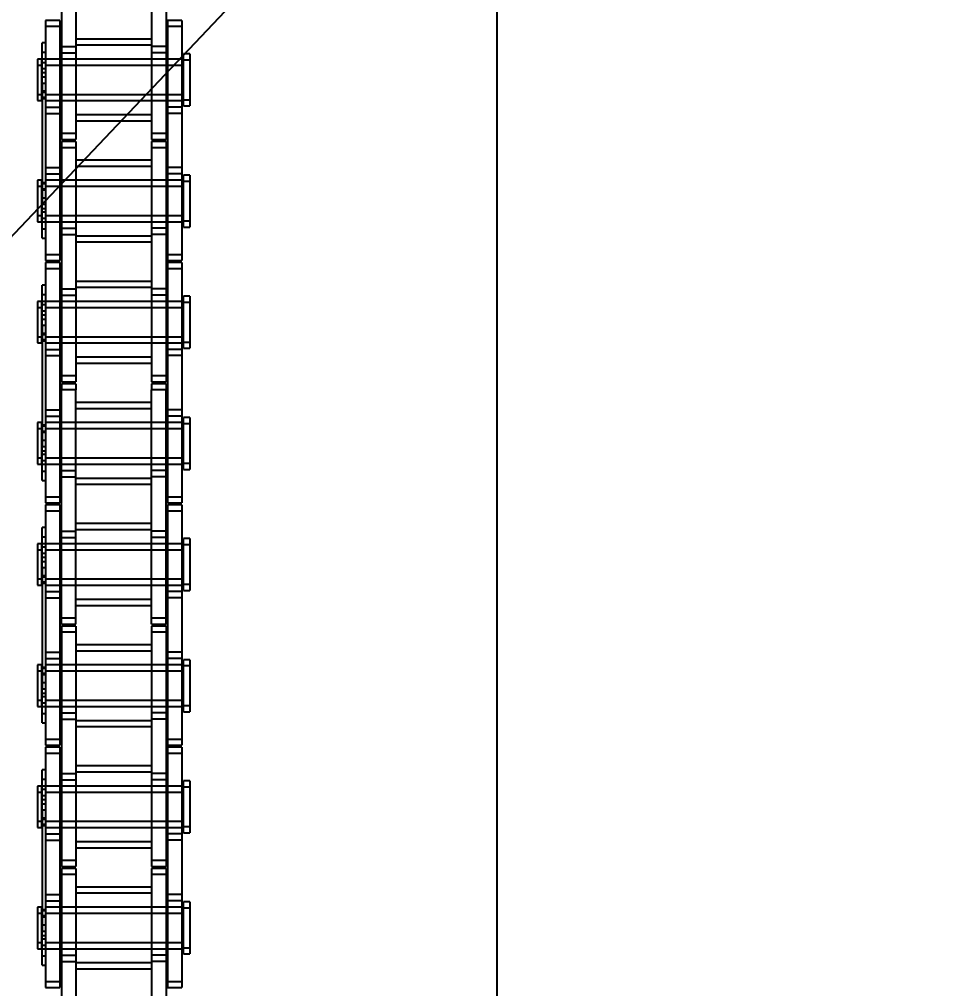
# Model space of a CAD drawing. Header units: metres. Extents: x 0 to 63075, y 0 to 44550.
# Drawn here: x 13793.9 to 13890.7, y 28528.4 to 28630 of the extents above; entities that cross this region are included whole.
import ezdxf

# ---------------------------------------------------------------- set-up
doc = ezdxf.new("R2010")
doc.units = ezdxf.units.M
doc.header["$LTSCALE"] = 75
doc.linetypes.add('HIDDEN2', pattern=[4.7625, 3.175, -1.5875])
for name, color, linetype in [('18_COTAS', 7, 'Continuous'), ('SDM', 7, 'Continuous'), ('SL1', 8, 'Continuous'), ('SL4', 4, 'Continuous'), ('ST1', 7, 'HIDDEN2')]:
    doc.layers.add(name, color=color, linetype=linetype)
doc.styles.add('ROMANS', font='ROMANS.SHX')
doc.dimstyles.new('75___1-75', dxfattribs={"dimscale": 75, "dimtxt": 2.5, "dimasz": 2, "dimexe": 1.5, "dimexo": 1, "dimgap": 0.5, "dimtad": 1, "dimdec": 0, "dimzin": 12, "dimtxsty": 'ROMANS', "dimcen": 0, "dimclrd": 256, "dimclre": 256, "dimclrt": 3, "dimazin": 3, "dimtfac": 1, "dimtdec": 0, "dimtmove": 0, "dimatfit": 0, "dimfxl": 1, "dimlwd": -1, "dimlwe": -1, "dimarcsym": 0})

# ---------------------------------------------------------------- blocks, each defined once
blk = doc.blocks.new('A$C1d93b9d1')
at = {"layer": 'SL1'}
h = blk.add_hatch(dxfattribs=at)
h.set_pattern_fill('_USER', color=256, scale=162.5, angle=45, style=0, pattern_type=0)
h.set_pattern_definition([(45, (-16661.6, -20824.6), (-114.90485, 114.90485), [])])
h.paths.add_polyline_path([(4898.08, 4636.32), (5948.73, 4636.32), (5901.61, 4542.06), (5682.61, 4461.67), (5480.24, 4248.21), (5366.58, 4226.04), (5244.6, 4278.71), (5081.05, 4469.99), (4934.12, 4553.15)])
blk.add_lwpolyline([(4898.08, 4636.32), (5948.73, 4636.32), (5901.61, 4542.06), (5682.61, 4461.67), (5480.24, 4248.21), (5366.58, 4226.04), (5244.6, 4278.71), (5081.05, 4469.99), (4934.12, 4553.15)], close=True, dxfattribs=at)
blk = doc.blocks.new('*D27')
at = {"layer": '18_COTAS', "transparency": 16777216}
for p, q in [((12131.24, 27878.33), (12131.24, 30705.37)), ((13913.74, 30509.57), (13913.74, 30705.37)), ((11981.24, 30592.87), (11122.31, 30592.87)), ((13913.74, 30592.87), (12131.24, 30592.87)), ((14063.74, 30592.87), (14213.74, 30592.87))]:
    blk.add_line(p, q, dxfattribs=at)
for points in [[(11981.24, 30617.87), (11981.24, 30567.87), (12131.24, 30592.87)], [(14063.74, 30617.87), (14063.74, 30567.87), (13913.74, 30592.87)]]:
    blk.add_solid(points, dxfattribs=at)
at = {"layer": 'Defpoints', "color": 0, "transparency": 16777216}
for p in [(13913.74, 30592.87), (13913.74, 30434.57), (12131.24, 27803.33)]:
    blk.add_point(p, dxfattribs=at)
at = {"layer": '18_COTAS', "color": 3, "transparency": 16777216, "insert": (11476.78, 30724.12), "char_height": 187.5, "attachment_point": 5, "style": 'ROMANS'}
blk.add_mtext('1782', dxfattribs=at)
blk = doc.blocks.new('A$C429c7d53')
at = {"layer": 'SL4'}
blk.add_line((123.24, 1009.76), (123.24, 2334.74), dxfattribs=at)
at = {"layer": 'ST1'}
for p, q in [((77.52, 1542.76), (77.52, 1536.41)), ((79.03, 1542.76), (79.03, 1536.41)), ((86.96, 1542.76), (86.96, 1536.41)), ((88.49, 1542.76), (88.49, 1536.41)), ((75.84, 1539.81), (75.84, 1539.16)), ((77.36, 1539.81), (75.84, 1539.81)), ((77.36, 1539.81), (77.36, 1539.16)), ((88.64, 1539.81), (88.64, 1539.16)), ((90.16, 1539.81), (88.64, 1539.81)), ((90.16, 1539.81), (90.16, 1539.16)), ((75.84, 1539.16), (75.84, 1530.06)), ((77.36, 1539.16), (75.84, 1539.16)), ((77.36, 1539.16), (77.36, 1530.06)), ((88.64, 1539.16), (88.64, 1530.06)), ((90.16, 1539.16), (88.64, 1539.16)), ((90.16, 1539.16), (90.16, 1530.06)), ((75.51, 1536.47), (75.51, 1537.44)), ((75.84, 1537.44), (75.51, 1537.44)), ((86.96, 1537.85), (79.03, 1537.85)), ((75.51, 1536.47), (75.84, 1536.47)), ((75.51, 1533.24), (75.51, 1536.47)), ((77.52, 1537.07), (79.03, 1537.07)), ((77.52, 1536.41), (79.03, 1536.41)), ((77.52, 1536.41), (77.52, 1527.32)), ((86.96, 1537.2), (79.03, 1537.2)), ((79.03, 1536.41), (79.03, 1527.32)), ((88.49, 1537.07), (86.96, 1537.07)), ((88.49, 1536.41), (86.96, 1536.41)), ((86.96, 1536.41), (86.96, 1527.32)), ((88.49, 1536.41), (88.49, 1527.32)), ((90.34, 1535.63), (90.34, 1536.29)), ((91, 1536.29), (90.34, 1536.29)), ((91, 1536.29), (91, 1535.63)), ((75, 1535.74), (75, 1535.08)), ((75.47, 1535.74), (75, 1535.74)), ((75.47, 1535.08), (75.47, 1535.74)), ((75.84, 1535.37), (75.47, 1535.37)), ((77.36, 1535.74), (75.51, 1535.74)), ((90.34, 1535.74), (75.84, 1535.74)), ((79.03, 1535.74), (77.52, 1535.74)), ((86.96, 1535.74), (79.03, 1535.74)), ((88.49, 1535.74), (86.96, 1535.74)), ((90.16, 1535.74), (88.64, 1535.74)), ((90.34, 1530.84), (90.34, 1535.63)), ((91, 1535.63), (90.34, 1535.63)), ((91, 1535.63), (91, 1530.84)), ((75, 1535.08), (75, 1531.39)), ((75.47, 1535.08), (75, 1535.08)), ((75.47, 1531.39), (75.47, 1535.08)), ((75.84, 1534.71), (75.47, 1534.71)), ((75.51, 1534.34), (75.84, 1534.34)), ((77.36, 1535.08), (75.84, 1535.08)), ((90.34, 1535.08), (75.84, 1535.08)), ((79.03, 1535.08), (77.52, 1535.08)), ((86.96, 1535.08), (79.03, 1535.08)), ((88.49, 1535.08), (86.96, 1535.08)), ((90.16, 1535.08), (88.64, 1535.08)), ((75.51, 1533.89), (75.84, 1533.89)), ((75.51, 1533.24), (75.84, 1533.24)), ((75.51, 1533.24), (75.51, 1520.54)), ((75.47, 1532.42), (75.84, 1532.42)), ((75.51, 1532.27), (75.84, 1532.27)), ((75, 1532.05), (75.47, 1532.05)), ((75, 1531.39), (75.47, 1531.39)), ((75.47, 1531.76), (75.84, 1531.76)), ((75.51, 1531.62), (75.84, 1531.62)), ((75.84, 1532.05), (77.36, 1532.05)), ((75.84, 1532.05), (90.34, 1532.05)), ((75.84, 1531.39), (77.36, 1531.39)), ((75.84, 1531.39), (90.34, 1531.39)), ((77.52, 1532.05), (79.03, 1532.05)), ((77.52, 1531.39), (79.03, 1531.39)), ((79.03, 1532.05), (86.96, 1532.05)), ((79.03, 1531.39), (86.96, 1531.39)), ((86.96, 1532.05), (88.49, 1532.05)), ((86.96, 1531.39), (88.49, 1531.39)), ((88.64, 1532.05), (90.16, 1532.05)), ((88.64, 1531.39), (90.16, 1531.39)), ((90.34, 1531.49), (91, 1531.49)), ((75.84, 1530.72), (77.36, 1530.72)), ((90.16, 1530.72), (88.64, 1530.72)), ((90.34, 1530.84), (91, 1530.84)), ((75.84, 1530.06), (77.36, 1530.06)), ((75.84, 1530.06), (75.84, 1523.71)), ((77.36, 1530.06), (77.36, 1523.71)), ((79.03, 1529.93), (86.96, 1529.93)), ((79.03, 1529.28), (86.96, 1529.28)), ((90.16, 1530.06), (88.64, 1530.06)), ((88.64, 1530.06), (88.64, 1523.71)), ((90.16, 1530.06), (90.16, 1523.71)), ((77.52, 1527.97), (79.03, 1527.97)), ((77.52, 1527.32), (79.03, 1527.32)), ((77.52, 1527.11), (77.52, 1526.46)), ((79.03, 1527.11), (77.52, 1527.11)), ((79.03, 1527.11), (79.03, 1526.46)), ((86.96, 1527.97), (88.49, 1527.97)), ((86.96, 1527.32), (88.49, 1527.32)), ((86.96, 1527.11), (86.96, 1526.46)), ((88.49, 1527.11), (86.96, 1527.11)), ((88.49, 1527.11), (88.49, 1526.46)), ((77.52, 1526.46), (77.52, 1517.36)), ((79.03, 1526.46), (77.52, 1526.46)), ((79.03, 1526.46), (79.03, 1517.36)), ((86.96, 1526.46), (86.96, 1517.36)), ((88.49, 1526.46), (86.96, 1526.46)), ((88.49, 1526.46), (88.49, 1517.36)), ((86.96, 1525.15), (79.03, 1525.15)), ((75.84, 1524.37), (77.36, 1524.37)), ((86.96, 1524.5), (79.03, 1524.5)), ((90.16, 1524.37), (88.64, 1524.37)), ((75, 1523.04), (75, 1522.38)), ((75.47, 1523.04), (75, 1523.04)), ((75.47, 1522.38), (75.47, 1523.04)), ((75.84, 1523.71), (77.36, 1523.71)), ((75.84, 1523.71), (75.84, 1514.62)), ((77.36, 1523.04), (75.84, 1523.04)), ((90.34, 1523.04), (75.84, 1523.04)), ((77.36, 1523.71), (77.36, 1514.62)), ((79.03, 1523.04), (77.52, 1523.04)), ((86.96, 1523.04), (79.03, 1523.04)), ((88.49, 1523.04), (86.96, 1523.04)), ((90.16, 1523.71), (88.64, 1523.71)), ((88.64, 1523.71), (88.64, 1514.62)), ((90.16, 1523.04), (88.64, 1523.04)), ((90.16, 1523.71), (90.16, 1514.62)), ((90.34, 1522.93), (90.34, 1523.59)), ((91, 1523.59), (90.34, 1523.59)), ((91, 1523.59), (91, 1522.93)), ((75, 1522.38), (75, 1518.69)), ((75.47, 1522.38), (75, 1522.38)), ((75.84, 1522.67), (75.47, 1522.67)), ((75.47, 1518.69), (75.47, 1522.38)), ((75.84, 1522.01), (75.47, 1522.01)), ((75.51, 1522.81), (75.84, 1522.81)), ((75.51, 1522.16), (75.84, 1522.16)), ((77.36, 1522.38), (75.84, 1522.38)), ((90.34, 1522.38), (75.84, 1522.38)), ((79.03, 1522.38), (77.52, 1522.38)), ((86.96, 1522.38), (79.03, 1522.38)), ((88.49, 1522.38), (86.96, 1522.38)), ((90.16, 1522.38), (88.64, 1522.38)), ((90.34, 1518.14), (90.34, 1522.93)), ((91, 1522.93), (90.34, 1522.93)), ((91, 1522.93), (91, 1518.14)), ((75.51, 1521.19), (75.84, 1521.19)), ((75.51, 1520.54), (75.84, 1520.54)), ((75.51, 1516.98), (75.51, 1520.54)), ((75.51, 1520.08), (75.84, 1520.08)), ((75, 1519.35), (75.47, 1519.35)), ((75.47, 1519.72), (75.84, 1519.72)), ((75.47, 1519.06), (75.84, 1519.06)), ((75.84, 1519.35), (77.36, 1519.35)), ((75.84, 1519.35), (90.34, 1519.35)), ((77.52, 1519.35), (79.03, 1519.35)), ((79.03, 1519.35), (86.96, 1519.35)), ((86.96, 1519.35), (88.49, 1519.35)), ((88.64, 1519.35), (90.16, 1519.35)), ((75, 1518.69), (75.47, 1518.69)), ((75.51, 1518.69), (77.36, 1518.69)), ((75.51, 1517.96), (75.84, 1517.96)), ((75.84, 1518.69), (90.34, 1518.69)), ((77.52, 1518.69), (79.03, 1518.69)), ((77.52, 1518.02), (79.03, 1518.02)), ((79.03, 1518.69), (86.96, 1518.69)), ((86.96, 1518.69), (88.49, 1518.69)), ((88.49, 1518.02), (86.96, 1518.02)), ((88.64, 1518.69), (90.16, 1518.69)), ((90.34, 1518.79), (91, 1518.79)), ((90.34, 1518.14), (91, 1518.14)), ((75.51, 1516.98), (75.84, 1516.98)), ((77.52, 1517.36), (79.03, 1517.36)), ((77.52, 1517.36), (77.52, 1511.01)), ((79.03, 1517.23), (86.96, 1517.23)), ((79.03, 1517.36), (79.03, 1511.01)), ((88.49, 1517.36), (86.96, 1517.36)), ((86.96, 1517.36), (86.96, 1511.01)), ((88.49, 1517.36), (88.49, 1511.01)), ((79.03, 1516.58), (86.96, 1516.58)), ((75.84, 1515.27), (77.36, 1515.27)), ((88.64, 1515.27), (90.16, 1515.27)), ((75.84, 1514.62), (77.36, 1514.62)), ((75.84, 1514.41), (75.84, 1513.76)), ((77.36, 1514.41), (75.84, 1514.41)), ((77.36, 1514.41), (77.36, 1513.76)), ((88.64, 1514.62), (90.16, 1514.62)), ((88.64, 1514.41), (88.64, 1513.76)), ((90.16, 1514.41), (88.64, 1514.41)), ((90.16, 1514.41), (90.16, 1513.76)), ((75.84, 1513.76), (75.84, 1504.66)), ((77.36, 1513.76), (75.84, 1513.76)), ((77.36, 1513.76), (77.36, 1504.66)), ((88.64, 1513.76), (88.64, 1504.66)), ((90.16, 1513.76), (88.64, 1513.76)), ((90.16, 1513.76), (90.16, 1504.66)), ((75.51, 1511.07), (75.51, 1512.04)), ((75.84, 1512.04), (75.51, 1512.04)), ((86.96, 1512.45), (79.03, 1512.45)), ((75.51, 1511.07), (75.84, 1511.07)), ((75.51, 1507.84), (75.51, 1511.07)), ((77.52, 1511.67), (79.03, 1511.67)), ((77.52, 1511.01), (79.03, 1511.01)), ((77.52, 1511.01), (77.52, 1501.92)), ((86.96, 1511.8), (79.03, 1511.8)), ((79.03, 1511.01), (79.03, 1501.92)), ((88.49, 1511.67), (86.96, 1511.67)), ((88.49, 1511.01), (86.96, 1511.01)), ((86.96, 1511.01), (86.96, 1501.92)), ((88.49, 1511.01), (88.49, 1501.92)), ((90.34, 1510.23), (90.34, 1510.89)), ((91, 1510.89), (90.34, 1510.89)), ((91, 1510.89), (91, 1510.23)), ((75, 1510.34), (75, 1509.68)), ((75.47, 1510.34), (75, 1510.34)), ((75.47, 1509.68), (75.47, 1510.34)), ((75.84, 1509.97), (75.47, 1509.97)), ((77.36, 1510.34), (75.51, 1510.34)), ((90.34, 1510.34), (75.84, 1510.34)), ((79.03, 1510.34), (77.52, 1510.34)), ((86.96, 1510.34), (79.03, 1510.34)), ((88.49, 1510.34), (86.96, 1510.34)), ((90.16, 1510.34), (88.64, 1510.34)), ((90.34, 1505.44), (90.34, 1510.23)), ((91, 1510.23), (90.34, 1510.23)), ((91, 1510.23), (91, 1505.44)), ((75, 1509.68), (75, 1505.99)), ((75.47, 1509.68), (75, 1509.68)), ((75.47, 1505.99), (75.47, 1509.68)), ((75.84, 1509.31), (75.47, 1509.31)), ((75.51, 1508.94), (75.84, 1508.94)), ((77.36, 1509.68), (75.84, 1509.68)), ((90.34, 1509.68), (75.84, 1509.68)), ((79.03, 1509.68), (77.52, 1509.68)), ((86.96, 1509.68), (79.03, 1509.68)), ((88.49, 1509.68), (86.96, 1509.68)), ((90.16, 1509.68), (88.64, 1509.68)), ((75.51, 1508.49), (75.84, 1508.49)), ((75.51, 1507.84), (75.51, 1495.14)), ((75.51, 1507.84), (75.84, 1507.84)), ((75.47, 1507.02), (75.84, 1507.02)), ((75.51, 1506.87), (75.84, 1506.87)), ((75, 1506.65), (75.47, 1506.65)), ((75, 1505.99), (75.47, 1505.99)), ((75.47, 1506.36), (75.84, 1506.36)), ((75.51, 1506.22), (75.84, 1506.22)), ((75.84, 1506.65), (77.36, 1506.65)), ((75.84, 1506.65), (90.34, 1506.65)), ((75.84, 1505.99), (77.36, 1505.99)), ((75.84, 1505.99), (90.34, 1505.99)), ((77.52, 1506.65), (79.03, 1506.65)), ((77.52, 1505.99), (79.03, 1505.99)), ((79.03, 1506.65), (86.96, 1506.65)), ((79.03, 1505.99), (86.96, 1505.99)), ((86.96, 1506.65), (88.49, 1506.65)), ((86.96, 1505.99), (88.49, 1505.99)), ((88.64, 1506.65), (90.16, 1506.65)), ((88.64, 1505.99), (90.16, 1505.99)), ((90.34, 1506.09), (91, 1506.09)), ((75.84, 1505.32), (77.36, 1505.32)), ((90.16, 1505.32), (88.64, 1505.32)), ((90.34, 1505.44), (91, 1505.44)), ((75.84, 1504.66), (77.36, 1504.66)), ((75.84, 1504.66), (75.84, 1498.31)), ((77.36, 1504.66), (77.36, 1498.31)), ((79.03, 1504.53), (86.96, 1504.53)), ((79.03, 1503.88), (86.96, 1503.88)), ((90.16, 1504.66), (88.64, 1504.66)), ((88.64, 1504.66), (88.64, 1498.31)), ((90.16, 1504.66), (90.16, 1498.31)), ((77.52, 1502.57), (79.03, 1502.57)), ((77.52, 1501.92), (79.03, 1501.92)), ((77.52, 1501.71), (77.52, 1501.06)), ((79.03, 1501.71), (77.52, 1501.71)), ((79.03, 1501.71), (79.03, 1501.06)), ((86.96, 1502.57), (88.49, 1502.57)), ((86.96, 1501.92), (88.49, 1501.92)), ((86.96, 1501.71), (86.96, 1501.06)), ((88.49, 1501.71), (86.96, 1501.71)), ((88.49, 1501.71), (88.49, 1501.06)), ((77.52, 1491.96), (77.52, 1501.06)), ((79.03, 1501.06), (77.52, 1501.06)), ((79.03, 1491.96), (79.03, 1501.06)), ((86.96, 1491.96), (86.96, 1501.06)), ((88.49, 1501.06), (86.96, 1501.06)), ((88.49, 1491.96), (88.49, 1501.06)), ((86.96, 1499.75), (79.03, 1499.75)), ((75.84, 1498.97), (77.36, 1498.97)), ((86.96, 1499.1), (79.03, 1499.1)), ((90.16, 1498.97), (88.64, 1498.97)), ((75, 1497.64), (75, 1496.98)), ((75.47, 1497.64), (75, 1497.64)), ((75.47, 1496.98), (75.47, 1497.64)), ((75.84, 1498.31), (77.36, 1498.31)), ((75.84, 1498.31), (75.84, 1489.22)), ((77.36, 1497.64), (75.84, 1497.64)), ((90.34, 1497.64), (75.84, 1497.64)), ((77.36, 1498.31), (77.36, 1489.22)), ((79.03, 1497.64), (77.52, 1497.64)), ((86.96, 1497.64), (79.03, 1497.64)), ((88.49, 1497.64), (86.96, 1497.64)), ((90.16, 1498.31), (88.64, 1498.31)), ((88.64, 1498.31), (88.64, 1489.22)), ((90.16, 1497.64), (88.64, 1497.64)), ((90.16, 1498.31), (90.16, 1489.22)), ((90.34, 1497.53), (90.34, 1498.19)), ((91, 1498.19), (90.34, 1498.19)), ((91, 1498.19), (91, 1497.53)), ((75, 1496.98), (75, 1493.29)), ((75.47, 1496.98), (75, 1496.98)), ((75.84, 1497.27), (75.47, 1497.27)), ((75.47, 1493.29), (75.47, 1496.98)), ((75.84, 1496.61), (75.47, 1496.61)), ((75.51, 1497.41), (75.84, 1497.41)), ((75.51, 1496.76), (75.84, 1496.76)), ((77.36, 1496.98), (75.84, 1496.98)), ((90.34, 1496.98), (75.84, 1496.98)), ((79.03, 1496.98), (77.52, 1496.98)), ((86.96, 1496.98), (79.03, 1496.98)), ((88.49, 1496.98), (86.96, 1496.98)), ((90.16, 1496.98), (88.64, 1496.98)), ((90.34, 1492.74), (90.34, 1497.53)), ((91, 1497.53), (90.34, 1497.53)), ((91, 1497.53), (91, 1492.74)), ((75.51, 1495.79), (75.84, 1495.79)), ((75.51, 1495.14), (75.84, 1495.14)), ((75.51, 1491.58), (75.51, 1495.14)), ((75.51, 1494.68), (75.84, 1494.68)), ((75, 1493.95), (75.47, 1493.95)), ((75.47, 1494.32), (75.84, 1494.32)), ((75.47, 1493.66), (75.84, 1493.66)), ((75.84, 1493.95), (77.36, 1493.95)), ((75.84, 1493.95), (90.34, 1493.95)), ((77.52, 1493.95), (79.03, 1493.95)), ((79.03, 1493.95), (86.96, 1493.95)), ((86.96, 1493.95), (88.49, 1493.95)), ((88.64, 1493.95), (90.16, 1493.95)), ((75, 1493.29), (75.47, 1493.29)), ((75.51, 1493.29), (77.36, 1493.29)), ((75.51, 1492.56), (75.84, 1492.56)), ((75.84, 1493.29), (90.34, 1493.29)), ((77.52, 1493.29), (79.03, 1493.29)), ((77.52, 1492.62), (79.03, 1492.62)), ((79.03, 1493.29), (86.96, 1493.29)), ((86.96, 1493.29), (88.49, 1493.29)), ((88.49, 1492.62), (86.96, 1492.62)), ((88.64, 1493.29), (90.16, 1493.29)), ((90.34, 1493.39), (91, 1493.39)), ((90.34, 1492.74), (91, 1492.74)), ((75.51, 1491.58), (75.84, 1491.58)), ((77.52, 1491.96), (79.03, 1491.96)), ((77.52, 1485.61), (77.52, 1491.96)), ((79.03, 1491.83), (86.96, 1491.83)), ((79.03, 1485.61), (79.03, 1491.96)), ((88.49, 1491.96), (86.96, 1491.96)), ((86.96, 1485.61), (86.96, 1491.96)), ((88.49, 1485.61), (88.49, 1491.96)), ((79.03, 1491.18), (86.96, 1491.18)), ((75.84, 1489.87), (77.36, 1489.87)), ((88.64, 1489.87), (90.16, 1489.87)), ((75.84, 1489.22), (77.36, 1489.22)), ((75.84, 1489.01), (75.84, 1488.36)), ((77.36, 1489.01), (75.84, 1489.01)), ((77.36, 1489.01), (77.36, 1488.36)), ((88.64, 1489.22), (90.16, 1489.22)), ((88.64, 1489.01), (88.64, 1488.36)), ((90.16, 1489.01), (88.64, 1489.01)), ((90.16, 1489.01), (90.16, 1488.36)), ((75.84, 1488.36), (75.84, 1479.26)), ((77.36, 1488.36), (75.84, 1488.36)), ((77.36, 1488.36), (77.36, 1479.26)), ((88.64, 1488.36), (88.64, 1479.26)), ((90.16, 1488.36), (88.64, 1488.36)), ((90.16, 1488.36), (90.16, 1479.26)), ((75.51, 1485.67), (75.51, 1486.64)), ((75.84, 1486.64), (75.51, 1486.64)), ((86.96, 1487.05), (79.03, 1487.05)), ((75.51, 1485.67), (75.84, 1485.67)), ((75.51, 1482.44), (75.51, 1485.67)), ((77.52, 1486.27), (79.03, 1486.27)), ((77.52, 1485.61), (79.03, 1485.61)), ((77.52, 1476.52), (77.52, 1485.61)), ((86.96, 1486.4), (79.03, 1486.4)), ((79.03, 1476.52), (79.03, 1485.61)), ((88.49, 1486.27), (86.96, 1486.27)), ((88.49, 1485.61), (86.96, 1485.61)), ((86.96, 1476.52), (86.96, 1485.61)), ((88.49, 1476.52), (88.49, 1485.61)), ((90.34, 1484.83), (90.34, 1485.49)), ((91, 1485.49), (90.34, 1485.49)), ((91, 1485.49), (91, 1484.83)), ((75, 1484.94), (75, 1484.28)), ((75.47, 1484.94), (75, 1484.94)), ((75.47, 1484.28), (75.47, 1484.94)), ((75.84, 1484.57), (75.47, 1484.57)), ((77.36, 1484.94), (75.51, 1484.94)), ((90.34, 1484.94), (75.84, 1484.94)), ((79.03, 1484.94), (77.52, 1484.94)), ((86.96, 1484.94), (79.03, 1484.94)), ((88.49, 1484.94), (86.96, 1484.94)), ((90.16, 1484.94), (88.64, 1484.94)), ((90.34, 1480.04), (90.34, 1484.83)), ((91, 1484.83), (90.34, 1484.83)), ((91, 1484.83), (91, 1480.04)), ((75, 1484.28), (75, 1480.59)), ((75.47, 1484.28), (75, 1484.28)), ((75.47, 1480.59), (75.47, 1484.28)), ((75.84, 1483.91), (75.47, 1483.91)), ((75.51, 1483.54), (75.84, 1483.54)), ((77.36, 1484.28), (75.84, 1484.28)), ((90.34, 1484.28), (75.84, 1484.28)), ((79.03, 1484.28), (77.52, 1484.28)), ((86.96, 1484.28), (79.03, 1484.28)), ((88.49, 1484.28), (86.96, 1484.28)), ((90.16, 1484.28), (88.64, 1484.28)), ((75.51, 1483.09), (75.84, 1483.09)), ((75.51, 1482.44), (75.51, 1469.74)), ((75.51, 1482.44), (75.84, 1482.44)), ((75.47, 1481.62), (75.84, 1481.62)), ((75.51, 1481.47), (75.84, 1481.47)), ((75, 1481.25), (75.47, 1481.25)), ((75, 1480.59), (75.47, 1480.59)), ((75.47, 1480.96), (75.84, 1480.96)), ((75.51, 1480.82), (75.84, 1480.82)), ((75.84, 1481.25), (77.36, 1481.25)), ((75.84, 1481.25), (90.34, 1481.25)), ((75.84, 1480.59), (77.36, 1480.59)), ((75.84, 1480.59), (90.34, 1480.59)), ((77.52, 1481.25), (79.03, 1481.25)), ((77.52, 1480.59), (79.03, 1480.59)), ((79.03, 1481.25), (86.96, 1481.25)), ((79.03, 1480.59), (86.96, 1480.59)), ((86.96, 1481.25), (88.49, 1481.25)), ((86.96, 1480.59), (88.49, 1480.59)), ((88.64, 1481.25), (90.16, 1481.25)), ((88.64, 1480.59), (90.16, 1480.59)), ((90.34, 1480.69), (91, 1480.69)), ((75.84, 1479.92), (77.36, 1479.92)), ((90.16, 1479.92), (88.64, 1479.92)), ((90.34, 1480.04), (91, 1480.04)), ((75.84, 1479.26), (77.36, 1479.26)), ((75.84, 1479.26), (75.84, 1472.91)), ((77.36, 1479.26), (77.36, 1472.91)), ((79.03, 1479.13), (86.96, 1479.13)), ((79.03, 1478.48), (86.96, 1478.48)), ((90.16, 1479.26), (88.64, 1479.26)), ((88.64, 1479.26), (88.64, 1472.91)), ((90.16, 1479.26), (90.16, 1472.91)), ((77.52, 1477.17), (79.03, 1477.17)), ((77.52, 1476.52), (79.03, 1476.52)), ((77.52, 1476.31), (77.52, 1475.66)), ((79.03, 1476.31), (77.52, 1476.31)), ((79.03, 1476.31), (79.03, 1475.66)), ((86.96, 1477.17), (88.49, 1477.17)), ((86.96, 1476.52), (88.49, 1476.52)), ((86.96, 1476.31), (86.96, 1475.66)), ((88.49, 1476.31), (86.96, 1476.31)), ((88.49, 1476.31), (88.49, 1475.66)), ((77.52, 1475.66), (77.52, 1466.56)), ((79.03, 1475.66), (77.52, 1475.66)), ((79.03, 1475.66), (79.03, 1466.56)), ((86.96, 1475.66), (86.96, 1466.56)), ((88.49, 1475.66), (86.96, 1475.66)), ((88.49, 1475.66), (88.49, 1466.56)), ((86.96, 1474.35), (79.03, 1474.35)), ((75.84, 1473.57), (77.36, 1473.57)), ((86.96, 1473.7), (79.03, 1473.7)), ((90.16, 1473.57), (88.64, 1473.57)), ((75, 1472.24), (75, 1471.58)), ((75.47, 1472.24), (75, 1472.24)), ((75.47, 1471.58), (75.47, 1472.24)), ((75.84, 1472.91), (77.36, 1472.91)), ((75.84, 1472.91), (75.84, 1463.82)), ((77.36, 1472.24), (75.84, 1472.24)), ((90.34, 1472.24), (75.84, 1472.24)), ((77.36, 1472.91), (77.36, 1463.82)), ((79.03, 1472.24), (77.52, 1472.24)), ((86.96, 1472.24), (79.03, 1472.24)), ((88.49, 1472.24), (86.96, 1472.24)), ((90.16, 1472.91), (88.64, 1472.91)), ((88.64, 1472.91), (88.64, 1463.82)), ((90.16, 1472.24), (88.64, 1472.24)), ((90.16, 1472.91), (90.16, 1463.82)), ((90.34, 1472.13), (90.34, 1472.79)), ((91, 1472.79), (90.34, 1472.79)), ((91, 1472.79), (91, 1472.13)), ((75, 1471.58), (75, 1467.89)), ((75.47, 1471.58), (75, 1471.58)), ((75.84, 1471.87), (75.47, 1471.87)), ((75.47, 1467.89), (75.47, 1471.58)), ((75.84, 1471.21), (75.47, 1471.21)), ((75.51, 1472.01), (75.84, 1472.01)), ((75.51, 1471.36), (75.84, 1471.36)), ((77.36, 1471.58), (75.84, 1471.58)), ((90.34, 1471.58), (75.84, 1471.58)), ((79.03, 1471.58), (77.52, 1471.58)), ((86.96, 1471.58), (79.03, 1471.58)), ((88.49, 1471.58), (86.96, 1471.58)), ((90.16, 1471.58), (88.64, 1471.58)), ((90.34, 1467.34), (90.34, 1472.13)), ((91, 1472.13), (90.34, 1472.13)), ((91, 1472.13), (91, 1467.34)), ((75.51, 1470.39), (75.84, 1470.39)), ((75.51, 1469.74), (75.84, 1469.74)), ((75.51, 1466.18), (75.51, 1469.74)), ((75.51, 1469.28), (75.84, 1469.28)), ((75, 1468.55), (75.47, 1468.55)), ((75.47, 1468.92), (75.84, 1468.92)), ((75.47, 1468.26), (75.84, 1468.26)), ((75.84, 1468.55), (77.36, 1468.55)), ((75.84, 1468.55), (90.34, 1468.55)), ((77.52, 1468.55), (79.03, 1468.55)), ((79.03, 1468.55), (86.96, 1468.55)), ((86.96, 1468.55), (88.49, 1468.55)), ((88.64, 1468.55), (90.16, 1468.55)), ((75, 1467.89), (75.47, 1467.89)), ((75.51, 1467.89), (77.36, 1467.89)), ((75.51, 1467.16), (75.84, 1467.16)), ((75.84, 1467.89), (90.34, 1467.89)), ((77.52, 1467.89), (79.03, 1467.89)), ((77.52, 1467.22), (79.03, 1467.22)), ((79.03, 1467.89), (86.96, 1467.89)), ((86.96, 1467.89), (88.49, 1467.89)), ((88.49, 1467.22), (86.96, 1467.22)), ((88.64, 1467.89), (90.16, 1467.89)), ((90.34, 1467.99), (91, 1467.99)), ((90.34, 1467.34), (91, 1467.34)), ((75.51, 1466.18), (75.84, 1466.18)), ((77.52, 1466.56), (79.03, 1466.56)), ((77.52, 1466.56), (77.52, 1460.21)), ((79.03, 1466.43), (86.96, 1466.43)), ((79.03, 1466.56), (79.03, 1460.21)), ((88.49, 1466.56), (86.96, 1466.56)), ((86.96, 1466.56), (86.96, 1460.21)), ((88.49, 1466.56), (88.49, 1460.21)), ((79.03, 1465.78), (86.96, 1465.78)), ((75.84, 1464.47), (77.36, 1464.47)), ((88.64, 1464.47), (90.16, 1464.47)), ((75.84, 1463.82), (77.36, 1463.82)), ((75.84, 1463.61), (75.84, 1462.96)), ((77.36, 1463.61), (75.84, 1463.61)), ((77.36, 1463.61), (77.36, 1462.96)), ((88.64, 1463.82), (90.16, 1463.82)), ((88.64, 1463.61), (88.64, 1462.96)), ((90.16, 1463.61), (88.64, 1463.61)), ((90.16, 1463.61), (90.16, 1462.96)), ((75.84, 1462.96), (75.84, 1453.86)), ((77.36, 1462.96), (75.84, 1462.96)), ((77.36, 1462.96), (77.36, 1453.86)), ((88.64, 1462.96), (88.64, 1453.86)), ((90.16, 1462.96), (88.64, 1462.96)), ((90.16, 1462.96), (90.16, 1453.86)), ((75.51, 1460.27), (75.51, 1461.24)), ((75.84, 1461.24), (75.51, 1461.24)), ((86.96, 1461.65), (79.03, 1461.65)), ((75.51, 1460.27), (75.84, 1460.27)), ((75.51, 1457.04), (75.51, 1460.27)), ((77.52, 1460.87), (79.03, 1460.87)), ((77.52, 1460.21), (79.03, 1460.21)), ((77.52, 1460.21), (77.52, 1451.12)), ((86.96, 1461), (79.03, 1461)), ((79.03, 1460.21), (79.03, 1451.12)), ((88.49, 1460.87), (86.96, 1460.87)), ((88.49, 1460.21), (86.96, 1460.21)), ((86.96, 1460.21), (86.96, 1451.12)), ((88.49, 1460.21), (88.49, 1451.12)), ((90.34, 1459.43), (90.34, 1460.09)), ((91, 1460.09), (90.34, 1460.09)), ((91, 1460.09), (91, 1459.43)), ((75, 1459.54), (75, 1458.88)), ((75.47, 1459.54), (75, 1459.54)), ((75.47, 1458.88), (75.47, 1459.54)), ((75.84, 1459.17), (75.47, 1459.17)), ((77.36, 1459.54), (75.51, 1459.54)), ((90.34, 1459.54), (75.84, 1459.54)), ((79.03, 1459.54), (77.52, 1459.54)), ((86.96, 1459.54), (79.03, 1459.54)), ((88.49, 1459.54), (86.96, 1459.54)), ((90.16, 1459.54), (88.64, 1459.54)), ((90.34, 1454.64), (90.34, 1459.43)), ((91, 1459.43), (90.34, 1459.43)), ((91, 1459.43), (91, 1454.64)), ((75, 1458.88), (75, 1455.19)), ((75.47, 1458.88), (75, 1458.88)), ((75.47, 1455.19), (75.47, 1458.88)), ((75.84, 1458.51), (75.47, 1458.51)), ((75.51, 1458.14), (75.84, 1458.14)), ((77.36, 1458.88), (75.84, 1458.88)), ((90.34, 1458.88), (75.84, 1458.88)), ((79.03, 1458.88), (77.52, 1458.88)), ((86.96, 1458.88), (79.03, 1458.88)), ((88.49, 1458.88), (86.96, 1458.88)), ((90.16, 1458.88), (88.64, 1458.88)), ((75.51, 1457.69), (75.84, 1457.69)), ((75.51, 1457.04), (75.51, 1444.34)), ((75.51, 1457.04), (75.84, 1457.04)), ((75.47, 1456.22), (75.84, 1456.22)), ((75.51, 1456.07), (75.84, 1456.07)), ((75, 1455.85), (75.47, 1455.85)), ((75, 1455.19), (75.47, 1455.19)), ((75.47, 1455.56), (75.84, 1455.56)), ((75.51, 1455.42), (75.84, 1455.42)), ((75.84, 1455.85), (77.36, 1455.85)), ((75.84, 1455.85), (90.34, 1455.85)), ((75.84, 1455.19), (77.36, 1455.19)), ((75.84, 1455.19), (90.34, 1455.19)), ((77.52, 1455.85), (79.03, 1455.85)), ((77.52, 1455.19), (79.03, 1455.19)), ((79.03, 1455.85), (86.96, 1455.85)), ((79.03, 1455.19), (86.96, 1455.19)), ((86.96, 1455.85), (88.49, 1455.85)), ((86.96, 1455.19), (88.49, 1455.19)), ((88.64, 1455.85), (90.16, 1455.85)), ((88.64, 1455.19), (90.16, 1455.19)), ((90.34, 1455.29), (91, 1455.29)), ((75.84, 1454.52), (77.36, 1454.52)), ((90.16, 1454.52), (88.64, 1454.52)), ((90.34, 1454.64), (91, 1454.64)), ((75.84, 1453.86), (77.36, 1453.86)), ((75.84, 1453.86), (75.84, 1447.51)), ((77.36, 1453.86), (77.36, 1447.51)), ((79.03, 1453.73), (86.96, 1453.73)), ((79.03, 1453.08), (86.96, 1453.08)), ((90.16, 1453.86), (88.64, 1453.86)), ((88.64, 1453.86), (88.64, 1447.51)), ((90.16, 1453.86), (90.16, 1447.51)), ((77.52, 1451.77), (79.03, 1451.77)), ((77.52, 1451.12), (79.03, 1451.12)), ((77.52, 1450.91), (77.52, 1450.26)), ((79.03, 1450.91), (77.52, 1450.91)), ((79.03, 1450.91), (79.03, 1450.26)), ((86.96, 1451.77), (88.49, 1451.77)), ((86.96, 1451.12), (88.49, 1451.12)), ((86.96, 1450.91), (86.96, 1450.26)), ((88.49, 1450.91), (86.96, 1450.91)), ((88.49, 1450.91), (88.49, 1450.26)), ((77.52, 1450.26), (77.52, 1441.16)), ((79.03, 1450.26), (77.52, 1450.26)), ((79.03, 1450.26), (79.03, 1441.16)), ((86.96, 1450.26), (86.96, 1441.16)), ((88.49, 1450.26), (86.96, 1450.26)), ((88.49, 1450.26), (88.49, 1441.16)), ((86.96, 1448.95), (79.03, 1448.95)), ((75.84, 1448.17), (77.36, 1448.17)), ((86.96, 1448.3), (79.03, 1448.3)), ((90.16, 1448.17), (88.64, 1448.17)), ((75, 1446.84), (75, 1446.18)), ((75.47, 1446.84), (75, 1446.84)), ((75.47, 1446.18), (75.47, 1446.84)), ((75.84, 1447.51), (77.36, 1447.51)), ((75.84, 1447.51), (75.84, 1438.42)), ((77.36, 1446.84), (75.84, 1446.84)), ((90.34, 1446.84), (75.84, 1446.84)), ((77.36, 1447.51), (77.36, 1438.42)), ((79.03, 1446.84), (77.52, 1446.84)), ((86.96, 1446.84), (79.03, 1446.84)), ((88.49, 1446.84), (86.96, 1446.84)), ((90.16, 1447.51), (88.64, 1447.51)), ((88.64, 1447.51), (88.64, 1438.42)), ((90.16, 1446.84), (88.64, 1446.84)), ((90.16, 1447.51), (90.16, 1438.42)), ((90.34, 1446.73), (90.34, 1447.39)), ((91, 1447.39), (90.34, 1447.39)), ((91, 1447.39), (91, 1446.73)), ((75, 1446.18), (75, 1442.49)), ((75.47, 1446.18), (75, 1446.18)), ((75.84, 1446.47), (75.47, 1446.47)), ((75.47, 1442.49), (75.47, 1446.18)), ((75.84, 1445.81), (75.47, 1445.81)), ((75.51, 1446.61), (75.84, 1446.61)), ((75.51, 1445.96), (75.84, 1445.96)), ((77.36, 1446.18), (75.84, 1446.18)), ((90.34, 1446.18), (75.84, 1446.18)), ((79.03, 1446.18), (77.52, 1446.18)), ((86.96, 1446.18), (79.03, 1446.18)), ((88.49, 1446.18), (86.96, 1446.18)), ((90.16, 1446.18), (88.64, 1446.18)), ((90.34, 1441.94), (90.34, 1446.73)), ((91, 1446.73), (90.34, 1446.73)), ((91, 1446.73), (91, 1441.94)), ((75.51, 1444.99), (75.84, 1444.99)), ((75.51, 1444.34), (75.84, 1444.34)), ((75.51, 1440.78), (75.51, 1444.34)), ((75.51, 1443.88), (75.84, 1443.88)), ((75, 1443.15), (75.47, 1443.15)), ((75.47, 1443.52), (75.84, 1443.52)), ((75.47, 1442.86), (75.84, 1442.86)), ((75.84, 1443.15), (77.36, 1443.15)), ((75.84, 1443.15), (90.34, 1443.15)), ((77.52, 1443.15), (79.03, 1443.15)), ((79.03, 1443.15), (86.96, 1443.15)), ((86.96, 1443.15), (88.49, 1443.15)), ((88.64, 1443.15), (90.16, 1443.15)), ((75, 1442.49), (75.47, 1442.49)), ((75.51, 1442.49), (77.36, 1442.49)), ((75.51, 1441.76), (75.84, 1441.76)), ((75.84, 1442.49), (90.34, 1442.49)), ((77.52, 1442.49), (79.03, 1442.49)), ((77.52, 1441.82), (79.03, 1441.82)), ((79.03, 1442.49), (86.96, 1442.49)), ((86.96, 1442.49), (88.49, 1442.49)), ((88.49, 1441.82), (86.96, 1441.82)), ((88.64, 1442.49), (90.16, 1442.49)), ((90.34, 1442.59), (91, 1442.59)), ((90.34, 1441.94), (91, 1441.94)), ((75.51, 1440.78), (75.84, 1440.78)), ((77.52, 1441.16), (79.03, 1441.16)), ((77.52, 1441.16), (77.52, 1434.81)), ((79.03, 1441.03), (86.96, 1441.03)), ((79.03, 1441.16), (79.03, 1434.81)), ((88.49, 1441.16), (86.96, 1441.16)), ((86.96, 1441.16), (86.96, 1434.81)), ((88.49, 1441.16), (88.49, 1434.81)), ((79.03, 1440.38), (86.96, 1440.38)), ((75.84, 1439.07), (77.36, 1439.07)), ((88.64, 1439.07), (90.16, 1439.07)), ((75.84, 1438.42), (77.36, 1438.42)), ((88.64, 1438.42), (90.16, 1438.42))]:
    blk.add_line(p, q, dxfattribs=at)

msp = doc.modelspace()

# ---------------------------------------------------------------- block references
at = {"layer": 'SDM'}
for name, p in [('A$C1d93b9d1', (8259.51, 24302.83)), ('A$C429c7d53', (13720.74, 27090.07))]:
    msp.add_blockref(name, p, dxfattribs=at)

# ---------------------------------------------------------------- dimensions: what is measured, and where the dimension line sits
at = {"layer": '18_COTAS'}
dim = msp.add_linear_dim(base=(13913.73996451, 30592.87116724), p1=(12131.23996451, 27803.3334565), p2=(13913.73996451, 30434.56595658), dimstyle='75___1-75', dxfattribs=at)
dim.commit()
dim.dimension.update_dxf_attribs({"geometry": '*D27', "text_midpoint": (11476.77567879, 30592.87116724), "dimtype": 160})

doc.saveas('drawing.dxf')
